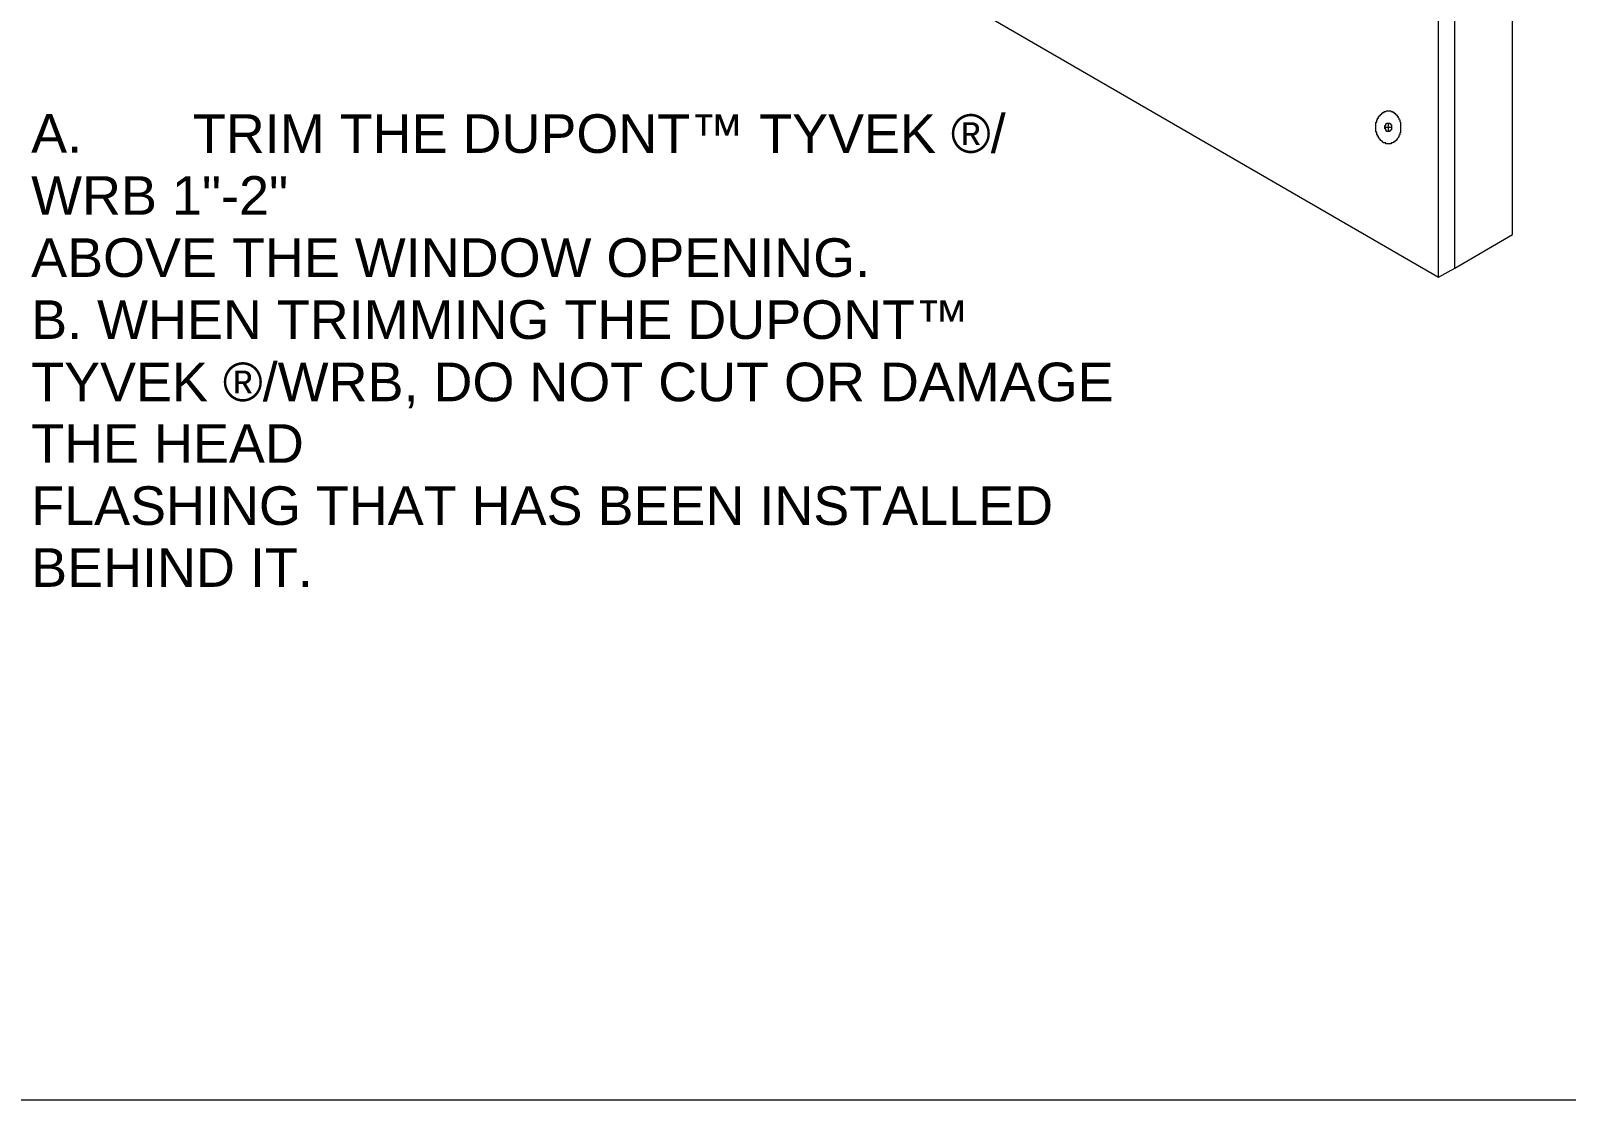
# Model space of a CAD drawing. Header units: inches. Extents: x 0 to 32.7, y -0.1 to 22.9.
# Drawn here: x 7.235 to 10.342, y 0.134 to 2.297 of the extents above; entities that cross this region are included whole.
import ezdxf

# ---------------------------------------------------------------- set-up
doc = ezdxf.new("R2010")
doc.units = ezdxf.units.IN
doc.header["$MEASUREMENT"] = 0
doc.layers.add('PDF_Geometry', color=7, linetype='Continuous', true_color=0x5d5d5d)
doc.layers.add('PDF_Text', color=7, linetype='Continuous')
doc.styles.add('PDF Arial', font='arial.ttf')

msp = doc.modelspace()

# ---------------------------------------------------------------- linework, layer by layer
at = {"layer": 'PDF_Geometry', "color": 7, "lineweight": 18}
for points in [[(0.1854, 0.1336), (0.1854, 22.8836), (32.6721, 22.8836), (32.6721, 0.1336)], [(10.0838, 1.7986), (10.0838, 4.7453), (8.2171, 5.8103), (8.2171, 2.8786)]]:
    msp.add_lwpolyline(points, close=True, dxfattribs=at)
at = {"layer": 'PDF_Geometry', "color": 254, "lineweight": 18, "true_color": 0xe1e1e1}
msp.add_lwpolyline([(10.0838, 1.7986), (10.1171, 1.8169), (10.1171, 4.7636), (8.2504, 5.8303)], dxfattribs=at)
at = {"layer": 'PDF_Geometry', "color": 253, "lineweight": 18, "true_color": 0xa2a2a2}
msp.add_lwpolyline([(10.1171, 1.8169), (10.2338, 1.8853), (10.2338, 4.8319), (10.1704, 4.8669), (10.0538, 4.8003), (10.1171, 4.7636), (10.2338, 4.8319)], dxfattribs=at)
at = {"layer": 'PDF_Geometry', "color": 251, "lineweight": 18, "true_color": 0x686868}
for points in [[(10.0838, 1.7986), (10.0838, 4.3436)], [(9.9754, 2.1019), (9.9888, 2.1019)], [(9.9821, 2.1103), (9.9821, 2.0936)]]:
    msp.add_lwpolyline(points, dxfattribs=at)
at = {"layer": 'PDF_Geometry', "lineweight": 18}
msp.add_lwpolyline([(9.9821, 2.1353), (9.9838, 2.1353), (9.9854, 2.1353), (9.9871, 2.1353), (9.9871, 2.1336), (9.9888, 2.1336), (9.9904, 2.1336), (9.9921, 2.1319), (9.9938, 2.1319), (9.9938, 2.1303), (9.9954, 2.1303), (9.9971, 2.1286), (9.9988, 2.1269), (10.0004, 2.1253), (10.0004, 2.1236), (10.0021, 2.1236), (10.0021, 2.1219), (10.0038, 2.1203), (10.0038, 2.1186), (10.0054, 2.1169), (10.0054, 2.1153), (10.0054, 2.1136), (10.0071, 2.1119), (10.0071, 2.1103), (10.0071, 2.1086), (10.0071, 2.1069), (10.0071, 2.1053), (10.0071, 2.1036), (10.0071, 2.1019), (10.0071, 2.1003), (10.0071, 2.0986), (10.0071, 2.0969), (10.0071, 2.0953), (10.0071, 2.0936), (10.0071, 2.0919), (10.0071, 2.0903), (10.0054, 2.0903), (10.0054, 2.0886), (10.0054, 2.0869), (10.0038, 2.0853), (10.0038, 2.0836), (10.0038, 2.0819), (10.0021, 2.0819), (10.0021, 2.0803), (10.0004, 2.0786), (10.0004, 2.0769), (9.9988, 2.0769), (9.9988, 2.0753), (9.9971, 2.0753), (9.9971, 2.0736), (9.9954, 2.0736), (9.9938, 2.0719), (9.9921, 2.0719), (9.9921, 2.0703), (9.9904, 2.0703), (9.9888, 2.0703), (9.9871, 2.0686), (9.9854, 2.0686), (9.9838, 2.0686), (9.9821, 2.0686), (9.9804, 2.0686), (9.9788, 2.0686), (9.9771, 2.0686), (9.9771, 2.0703), (9.9754, 2.0703), (9.9738, 2.0703), (9.9721, 2.0703), (9.9721, 2.0719), (9.9704, 2.0719), (9.9704, 2.0736), (9.9688, 2.0736), (9.9671, 2.0753), (9.9654, 2.0769), (9.9638, 2.0786), (9.9638, 2.0803), (9.9621, 2.0803), (9.9621, 2.0819), (9.9621, 2.0836), (9.9604, 2.0836), (9.9604, 2.0853), (9.9604, 2.0869), (9.9588, 2.0869), (9.9588, 2.0886), (9.9588, 2.0903), (9.9588, 2.0919), (9.9571, 2.0919), (9.9571, 2.0936), (9.9571, 2.0953), (9.9571, 2.0969), (9.9571, 2.0986), (9.9571, 2.1003), (9.9571, 2.1019), (9.9571, 2.1036), (9.9571, 2.1053), (9.9571, 2.1069), (9.9571, 2.1086), (9.9571, 2.1103), (9.9571, 2.1119), (9.9588, 2.1119), (9.9588, 2.1136), (9.9588, 2.1153), (9.9588, 2.1169), (9.9604, 2.1169), (9.9604, 2.1186), (9.9604, 2.1203), (9.9621, 2.1203), (9.9621, 2.1219), (9.9621, 2.1236), (9.9638, 2.1236), (9.9638, 2.1253), (9.9654, 2.1253), (9.9654, 2.1269), (9.9671, 2.1269), (9.9671, 2.1286), (9.9688, 2.1286), (9.9688, 2.1303), (9.9704, 2.1303), (9.9704, 2.1319), (9.9721, 2.1319), (9.9738, 2.1319), (9.9738, 2.1336), (9.9754, 2.1336), (9.9771, 2.1336), (9.9788, 2.1353), (9.9804, 2.1353)], close=True, dxfattribs=at)
at = {"layer": 'PDF_Geometry', "color": 251, "lineweight": 18, "true_color": 0x686868}
msp.add_lwpolyline([(9.9821, 2.1103), (9.9838, 2.1103), (9.9854, 2.1103), (9.9854, 2.1086), (9.9871, 2.1086), (9.9871, 2.1069), (9.9888, 2.1069), (9.9888, 2.1053), (9.9888, 2.1036), (9.9888, 2.1019), (9.9888, 2.1003), (9.9888, 2.0986), (9.9888, 2.0969), (9.9871, 2.0969), (9.9871, 2.0953), (9.9854, 2.0953), (9.9854, 2.0936), (9.9838, 2.0936), (9.9821, 2.0936), (9.9804, 2.0936), (9.9788, 2.0936), (9.9788, 2.0953), (9.9771, 2.0953), (9.9771, 2.0969), (9.9771, 2.0986), (9.9754, 2.0986), (9.9754, 2.1003), (9.9754, 2.1019), (9.9754, 2.1036), (9.9754, 2.1053), (9.9771, 2.1053), (9.9771, 2.1069), (9.9771, 2.1086), (9.9788, 2.1086), (9.9788, 2.1103), (9.9804, 2.1103)], close=True, dxfattribs=at)

# ---------------------------------------------------------------- texts
at = {"layer": 'PDF_Text', "attachment_point": 7, "style": 'PDF Arial'}
for s, insert, char_height in [('A.', (7.2357, 2.0503), 0.07814), ('TRIM THE DUPONT™ TYVEK ®/', (7.563, 2.0489), 0.078138), ('WRB 1"-2"', (7.2357, 1.9248), 0.07814), ('ABOVE THE WINDOW OPENING.', (7.2357, 1.798), 0.078138), ('B. WHEN TRIMMING THE DUPONT™', (7.2357, 1.6726), 0.078138), ('TYVEK ®/WRB, DO NOT CUT OR DAMAGE', (7.2357, 1.5331), 0.078138), ('THE HEAD', (7.2357, 1.4231), 0.07814), ('FLASHING THAT HAS BEEN INSTALLED', (7.2357, 1.2963), 0.078138), ('BEHIND IT.', (7.2357, 1.1722), 0.07814)]:
    msp.add_mtext(s, dxfattribs=dict(at, insert=insert, char_height=char_height))

doc.saveas('drawing.dxf')
